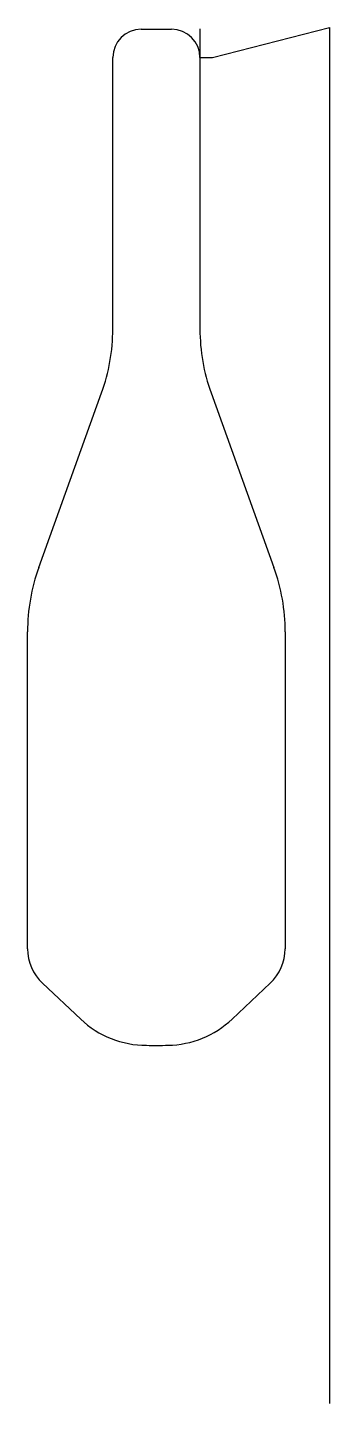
# Model space of a CAD drawing. Header units: metres. Extents: x 240 to 559, y 7 to 1460.
import ezdxf

# ---------------------------------------------------------------- set-up
doc = ezdxf.new("R2010")
doc.units = ezdxf.units.M

msp = doc.modelspace()

# ---------------------------------------------------------------- linework, layer by layer
at = {"layer": 'TOOL_0'}
for p, q in [((359.997, 1458.19), (391.997, 1458.19)), ((421.997, 1458.521), (421.997, 1428.19)), ((435.149, 1428.19), (558.729, 1460)), ((558.729, 1460), (558.729, 1459)), ((558.729, 1459), (558.729, 1460)), ((558.729, 1460), (558.729, 1459)), ((558.729, 1459), (558.729, 7.974)), ((329.997, 1141.593), (329.997, 1428.19)), ((421.997, 1428.19), (421.997, 1141.594)), ((421.997, 1428.19), (435.149, 1428.19)), ((251.879, 889.87), (318.234, 1074.189)), ((433.76, 1074.189), (500.115, 889.87)), ((239.997, 487.176), (239.997, 821.787)), ((511.997, 821.787), (511.997, 487.176)), ((296.09, 412.779), (255.729, 450.766)), ((496.265, 450.766), (455.904, 412.779)), ((558.729, 7.974), (558.729, 6.974))]:
    msp.add_line(p, q, dxfattribs=at)
for centre, radius, start, end in [((359.997, 1428.19), 30, 90, 180), ((391.997, 1428.19), 30, 0, 90), ((130.997, 1141.594), 199, 340.20121, 359.999712), ((620.997, 1141.594), 199, 180, 199.79879), ((440.997, 821.787), 201, 160.200984, 180), ((310.997, 821.787), 201, 0, 19.799016), ((290.053, 487.2), 50.056, 180.027471, 226.708051), ((461.942, 487.2), 50.055, 313.291116, 359.972528), ((365.68, 486.754), 101.563, 226.749479, 269.982512), ((386.339, 486.691), 101.5, 271.109293, 313.26461), ((375.996, 1555.081), 1169.936, 269.493265, 270.602776)]:
    msp.add_arc(centre, radius, start, end, dxfattribs=at)

doc.saveas('drawing.dxf')
